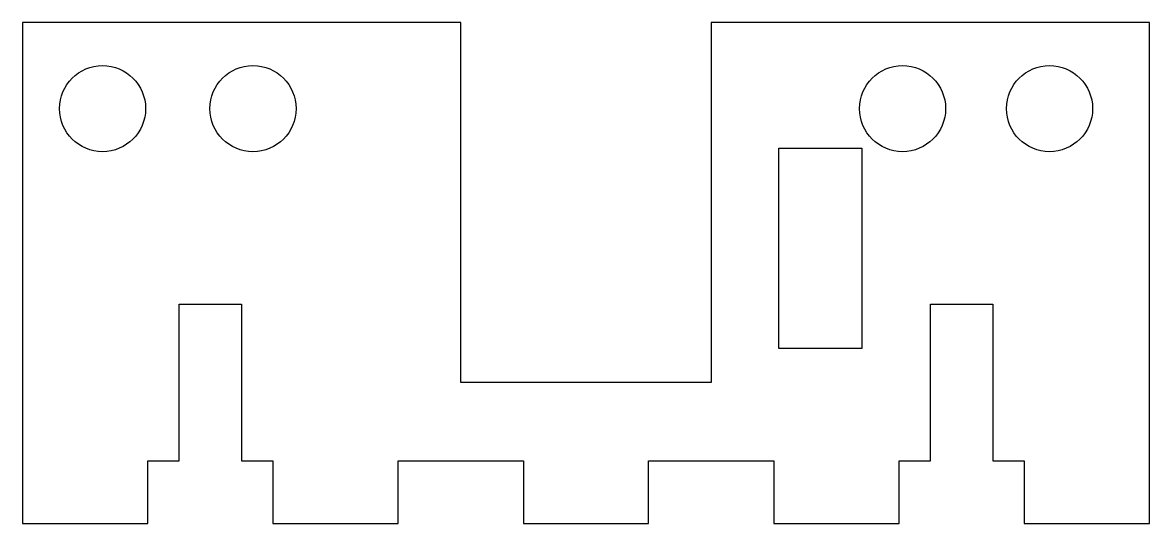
# Model space of a CAD drawing. Header units: millimetres. Extents: x -22.4 to 49.6, y 0 to 32.
import ezdxf

# ---------------------------------------------------------------- set-up
doc = ezdxf.new("R2010")
doc.units = ezdxf.units.MM
doc.layers.get('0').update_dxf_attribs({"linetype": 'CONTINUOUS'})

msp = doc.modelspace()

# ---------------------------------------------------------------- linework, layer by layer
for points in [[(-8.377, 14), (-8.377, 4), (-6.377, 4), (-6.377, 0), (1.623, 0), (1.623, 4), (9.623, 4), (9.623, 0), (17.623, 0), (17.623, 4), (25.623, 4), (25.623, 0), (33.623, 0), (33.623, 4), (35.623, 4), (35.623, 14), (39.623, 14), (39.623, 4), (41.623, 4), (41.623, 0), (49.623, 0), (49.623, 32), (21.623, 32), (21.623, 9), (5.623, 9), (5.623, 32), (-22.377, 32), (-22.377, 0), (-14.377, 0), (-14.377, 4), (-12.377, 4), (-12.377, 14)], [(25.95, 11.18), (25.95, 23.98), (31.25, 23.98), (31.25, 11.18)]]:
    msp.add_lwpolyline(points, close=True)
for centre in [(-17.265, 26.5), (-7.653, 26.5), (33.848, 26.5), (43.238, 26.5)]:
    msp.add_circle(centre, 2.75)

doc.saveas('drawing.dxf')
